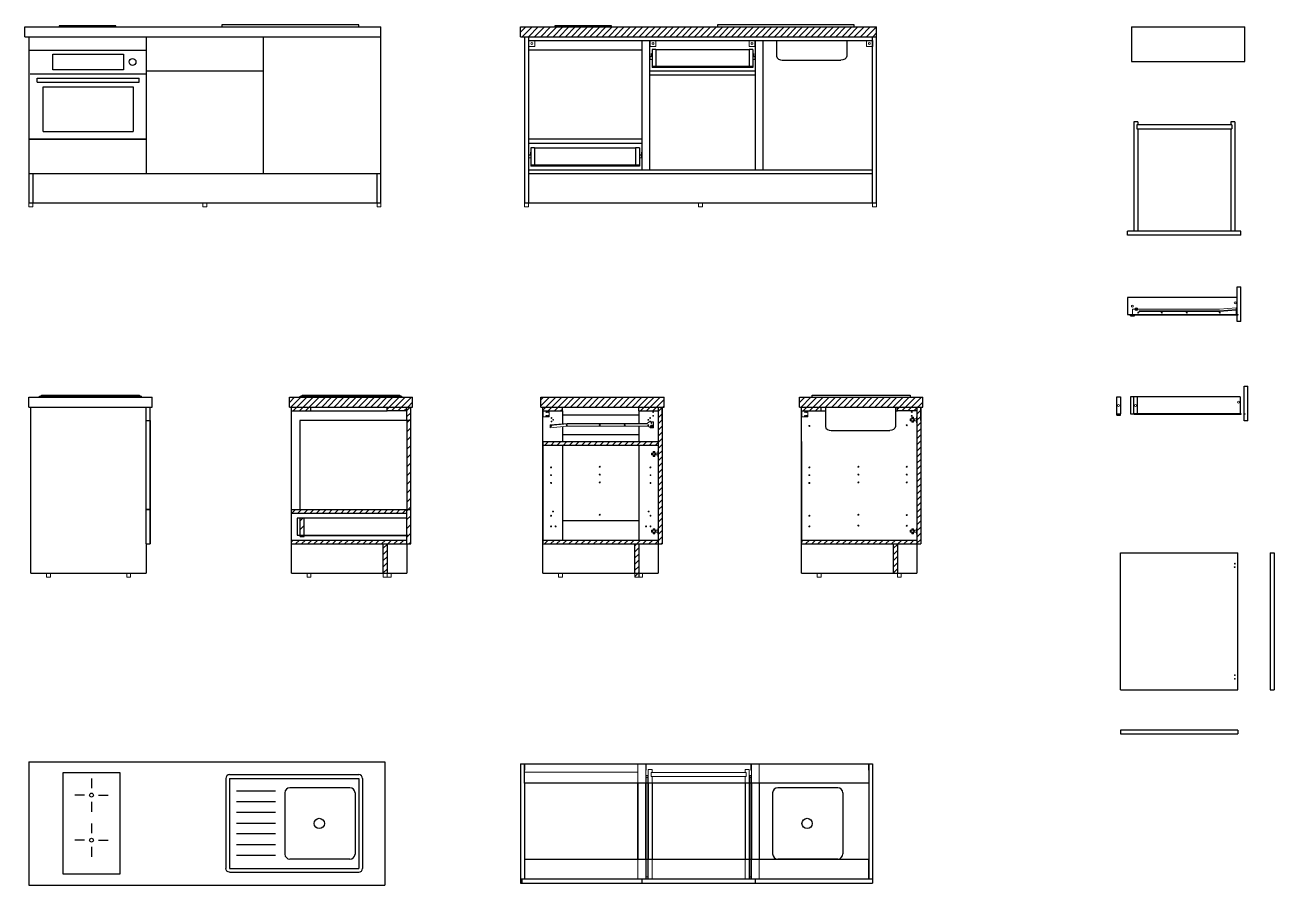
# Model space of a CAD drawing. Header units: millimetres. Extents: x 752 to 3450, y 1167 to 2321.
# Drawn here: x 2149 to 2788, y 1882 to 2321 of the extents above; entities that cross this region are included whole.
import ezdxf

# ---------------------------------------------------------------- set-up
doc = ezdxf.new("R2010")
doc.units = ezdxf.units.MM
for name, color, linetype in [('Campitura', 11, 'Continuous'), ('Cassetti', 5, 'Continuous'), ('Forno e fornello', 6, 'Continuous'), ('Lavabo', 4, 'Continuous')]:
    doc.layers.add(name, color=color, linetype=linetype)
for name, color, linetype, lineweight in [('Giunzioni', 3, 'Continuous', 18), ('Parti nascoste', 2, 'Continuous', 9), ('Struttura', 7, 'Continuous', 30)]:
    doc.layers.add(name, color=color, linetype=linetype, lineweight=lineweight)
pattern_1 = [(45, (-60.952, 1e-05), (-2.245064, 2.245064), [])]
pattern_2 = [(45, (-128.5872, 3e-05), (-1.5715448, 1.5715448), [])]

msp = doc.modelspace()

# ---------------------------------------------------------------- hatches: boundary and pattern name
at = {"layer": 'Campitura'}
h = msp.add_hatch(dxfattribs=at)
h.set_pattern_fill('ANSI31', color=256, scale=0.7)
h.paths.add_polyline_path([(2402.55, 2320.43), (2402.55, 2315.43), (2584.55, 2315.43), (2584.55, 2320.43), (2573.15, 2320.43), (2573.15, 2320.43), (2503.15, 2320.43)])
h = msp.add_hatch(dxfattribs=at)
h.set_pattern_fill('ANSI31', color=256, scale=0.7)
h.set_pattern_definition([(45, (-60.9521, 1e-05), (-1.5715448, 1.5715448), [])])
h.paths.add_polyline_path([(2347.38, 2131.11), (2347.38, 2126.11), (2284.38, 2126.11), (2284.38, 2131.11)])
h.paths.add_polyline_path([(2295.38, 2126.11), (2285.38, 2126.11), (2285.38, 2124.11), (2295.38, 2124.11)])
h.paths.add_polyline_path([(2344.38, 2126.11), (2334.38, 2126.11), (2334.38, 2124.11), (2344.38, 2124.11)])
h.paths.add_polyline_path([(2344.38, 2058.11), (2285.38, 2058.11), (2285.38, 2056.11), (2344.38, 2056.11)])
h.paths.add_polyline_path([(2334.38, 2056.11), (2332.38, 2056.11), (2332.38, 2041.11), (2334.38, 2041.11)])
h = msp.add_hatch(dxfattribs=at)
h.set_pattern_fill('ANSI31', color=256, scale=0.7)
h.set_pattern_definition(pattern_2)
h.paths.add_polyline_path([(2475.96, 2131.11), (2412.96, 2131.11), (2412.96, 2126.11), (2475.96, 2126.11)])
h.paths.add_polyline_path([(2472.96, 2126.11), (2462.96, 2126.11), (2462.96, 2124.11), (2467.71, 2124.11), (2467.71, 2124.11), (2472.96, 2124.11)])
h.paths.add_polyline_path([(2423.96, 2126.11), (2413.96, 2126.11), (2413.96, 2124.11), (2417.16, 2124.11), (2418.72, 2124.11), (2423.96, 2124.11)])
h.paths.add_polyline_path([(2474.96, 2126.11), (2472.96, 2126.11), (2472.96, 2124.11), (2472.96, 2056.11), (2474.96, 2056.11)])
h.paths.add_polyline_path([(2472.96, 2108.51), (2414.16, 2108.51), (2414.16, 2106.51), (2472.96, 2106.51)])
h = msp.add_hatch(dxfattribs=at)
h.set_pattern_fill('ANSI31', color=256, scale=0.7)
h.set_pattern_definition([(45, (130.675, -3e-05), (-1.5715448, 1.5715448), [])])
h.paths.add_polyline_path([(2608.18, 2131.11), (2545.18, 2131.11), (2545.18, 2126.11), (2608.18, 2126.11)])
h.paths.add_polyline_path([(2556.18, 2126.11), (2546.18, 2126.11), (2546.18, 2124.11), (2549.38, 2124.11), (2556.18, 2124.11)])
h.paths.add_polyline_path([(2605.18, 2126.11), (2595.18, 2126.11), (2595.18, 2124.11), (2605.18, 2124.11)])
h.paths.add_polyline_path([(2607.18, 2126.11), (2605.18, 2126.11), (2605.18, 2124.11), (2605.18, 2121.11), (2605.18, 2121.11), (2605.19, 2118.12), (2605.18, 2056.11), (2607.18, 2056.11)])
h.paths.add_polyline_path([(2605.18, 2058.11), (2546.38, 2058.11), (2546.38, 2056.61), (2546.18, 2056.61), (2546.18, 2056.11), (2605.18, 2056.11)])
h.paths.add_polyline_path([(2595.18, 2056.11), (2593.18, 2056.11), (2593.18, 2041.11), (2595.18, 2041.11)])
h = msp.add_hatch(dxfattribs=at)
h.set_pattern_fill('ANSI31', color=256, scale=0.7)
h.paths.add_polyline_path([(2346.38, 2126.11), (2344.38, 2126.11), (2344.38, 2119.21), (2346.38, 2119.21)])
h = msp.add_hatch(dxfattribs=at)
h.set_pattern_fill('ANSI31', color=256, scale=0.7)
h.paths.add_polyline_path([(2289.68, 2073.71), (2285.38, 2073.71), (2285.38, 2071.71), (2344.38, 2071.71), (2344.38, 2073.71)])
h = msp.add_hatch(dxfattribs=at)
h.set_pattern_fill('ANSI31', color=256, scale=0.7)
h.set_pattern_definition(pattern_2)
h.paths.add_polyline_path([(2468.22, 2058.11), (2472.96, 2058.11), (2472.96, 2056.11), (2413.96, 2056.11), (2413.96, 2056.61), (2414.16, 2056.61), (2414.16, 2058.11), (2418.72, 2058.11), (2418.72, 2058.11)])
h.paths.add_polyline_path([(2462.96, 2056.11), (2460.96, 2056.11), (2460.96, 2039.11), (2462.96, 2039.11)])
at = {"layer": 'Cassetti'}
h = msp.add_hatch(dxfattribs=at)
h.set_pattern_fill('ANSI31', color=256)
h.set_pattern_definition(pattern_1)
h.paths.add_polyline_path([(2291.88, 2069.26), (2289.88, 2069.26), (2289.88, 2060.66), (2289.88, 2059.96), (2291.88, 2059.96), (2291.88, 2060.46), (2290.18, 2060.46), (2290.18, 2060.66), (2291.88, 2060.66)])
h.paths.add_polyline_path([(2346.38, 2073.71), (2344.38, 2073.71), (2344.38, 2060.66), (2344.88, 2060.66), (2344.88, 2060.46), (2344.38, 2060.46), (2344.38, 2056.11), (2346.38, 2056.11)])
at = {"layer": 'Forno e fornello'}
h = msp.add_hatch(dxfattribs=at)
h.set_pattern_fill('ANSI31', color=256)
h.set_pattern_definition(pattern_1)
h.paths.add_polyline_path([(2344.38, 2073.71), (2346.38, 2073.71), (2346.38, 2119.21), (2344.38, 2119.21)])

# ---------------------------------------------------------------- linework, layer by layer
at = {"layer": 'Cassetti'}
for p, q in [((2469.75, 2308.98), (2469.75, 2299.68)), ((2471.75, 2308.98), (2469.75, 2308.98)), ((2471.75, 2308.98), (2471.75, 2300.38)), ((2471.75, 2308.98), (2519.35, 2308.98)), ((2519.35, 2308.98), (2519.35, 2300.38)), ((2521.35, 2308.98), (2519.35, 2308.98)), ((2521.35, 2308.98), (2521.35, 2300.18)), ((2469.75, 2300.38), (2521.35, 2300.38)), ((2521.35, 2300.18), (2469.75, 2300.18)), ((2521.35, 2299.68), (2469.75, 2299.68)), ((2521.35, 2300.18), (2521.35, 2299.68)), ((2409.75, 2258.58), (2407.75, 2258.58)), ((2407.75, 2258.58), (2407.75, 2249.28)), ((2409.75, 2258.58), (2409.75, 2249.98)), ((2409.75, 2258.58), (2461.35, 2258.58)), ((2461.35, 2258.58), (2461.35, 2249.98)), ((2463.35, 2258.58), (2461.35, 2258.58)), ((2463.35, 2258.58), (2463.35, 2249.78)), ((2407.75, 2249.98), (2463.35, 2249.98)), ((2463.35, 2249.78), (2407.75, 2249.78)), ((2463.35, 2249.28), (2407.75, 2249.28)), ((2463.35, 2249.78), (2463.35, 2249.28)), ((2344.38, 2069.26), (2288.38, 2069.26)), ((2288.38, 2069.26), (2288.38, 2060.66)), ((2289.88, 2060.66), (2289.88, 2069.26)), ((2291.88, 2060.66), (2291.88, 2069.26)), ((2344.38, 2073.71), (2346.38, 2073.71)), ((2344.38, 2060.66), (2344.38, 2073.71)), ((2346.38, 2056.11), (2346.38, 2073.71)), ((2288.38, 2060.66), (2289.88, 2060.66)), ((2289.88, 2059.96), (2289.88, 2060.66)), ((2289.88, 2059.96), (2291.88, 2059.96)), ((2290.18, 2060.46), (2290.18, 2060.66)), ((2290.18, 2060.66), (2344.88, 2060.66)), ((2290.18, 2060.46), (2344.88, 2060.46)), ((2291.88, 2059.96), (2291.88, 2060.46)), ((2344.38, 2056.11), (2344.38, 2060.46)), ((2344.88, 2060.46), (2344.88, 2060.66)), ((2344.38, 2056.11), (2346.38, 2056.11)), ((2467.75, 1933.75), (2467.75, 1894.75)), ((2469.75, 1933.75), (2469.75, 1894.75)), ((2517.35, 1933.75), (2517.35, 1894.75)), ((2519.35, 1933.75), (2519.35, 1894.75)), ((2464.55, 1884.75), (2464.55, 1882.75)), ((2522.55, 1884.75), (2522.55, 1882.75))]:
    msp.add_line(p, q, dxfattribs=at)
at = {"layer": 'Forno e fornello'}
for p, q in [((2195.69, 2320.93), (2166.69, 2320.93)), ((2166.69, 2320.93), (2166.69, 2320.43)), ((2166.69, 2320.43), (2195.69, 2320.43)), ((2195.69, 2320.43), (2195.69, 2320.93)), ((2449.05, 2320.93), (2420.05, 2320.93)), ((2420.05, 2320.93), (2420.05, 2320.43)), ((2420.05, 2320.43), (2449.05, 2320.43)), ((2449.05, 2320.43), (2449.05, 2320.93)), ((2163.49, 2298.53), (2163.49, 2306.53)), ((2163.49, 2306.53), (2199.49, 2306.53)), ((2199.49, 2306.53), (2199.49, 2298.53)), ((2464.55, 2308.53), (2406.55, 2308.53)), ((2151.79, 2296.53), (2211.19, 2296.53)), ((2155.49, 2292.18), (2155.49, 2294.18)), ((2155.49, 2294.18), (2207.49, 2294.18)), ((2199.49, 2298.53), (2163.49, 2298.53)), ((2207.49, 2292.18), (2207.49, 2294.18)), ((2155.49, 2292.18), (2207.49, 2292.18)), ((2158.49, 2289.83), (2204.49, 2289.83)), ((2158.49, 2267.03), (2204.49, 2267.03)), ((2464.55, 2263.03), (2406.55, 2263.03)), ((2464.55, 2263.03), (2406.55, 2263.03)), ((2156.69, 2131.11), (2156.69, 2131.61)), ((2156.69, 2131.61), (2208.69, 2131.61)), ((2156.69, 2131.11), (2208.69, 2131.11)), ((2208.69, 2131.11), (2208.69, 2131.61)), ((2289.88, 2131.11), (2289.88, 2131.61)), ((2289.88, 2131.61), (2341.88, 2131.61)), ((2289.88, 2131.11), (2341.88, 2131.11)), ((2341.88, 2131.11), (2341.88, 2131.61)), ((2346.38, 2119.21), (2289.68, 2119.21)), ((2289.68, 2119.21), (2289.68, 2073.71)), ((2344.38, 2119.21), (2344.38, 2073.71)), ((2346.38, 2073.71), (2346.38, 2119.21)), ((2289.68, 2073.71), (2346.38, 2073.71)), ((2168.69, 1939.25), (2197.69, 1939.25)), ((2168.69, 1887.25), (2168.69, 1939.25)), ((2183.19, 1936.2), (2183.19, 1931.2)), ((2197.69, 1939.25), (2197.69, 1887.25)), ((2404.55, 1933.75), (2404.55, 1894.75)), ((2462.55, 1894.75), (2462.55, 1933.75)), ((2179.69, 1927.71), (2174.69, 1927.71)), ((2183.19, 1924.21), (2183.19, 1919.21)), ((2186.69, 1927.72), (2191.69, 1927.72)), ((2183.19, 1913.18), (2183.19, 1908.18)), ((2179.69, 1904.69), (2174.69, 1904.69)), ((2186.69, 1904.69), (2191.69, 1904.69)), ((2183.19, 1901.19), (2183.19, 1896.19)), ((2197.69, 1887.25), (2168.69, 1887.25)), ((2403.15, 1884.75), (2403.15, 1882.75)), ((2464.55, 1884.75), (2464.55, 1882.75))]:
    msp.add_line(p, q, dxfattribs=at)
at = {"layer": 'Forno e fornello', "ltscale": 0.003}
for points in [[(2158.49, 2267.03), (2158.49, 2289.83)], [(2204.49, 2289.83), (2204.49, 2267.03)]]:
    msp.add_lwpolyline(points, dxfattribs=at)
at = {"layer": 'Forno e fornello'}
for centre, radius in [((2204.2, 2302.53), 1.73), ((2183.19, 1927.71), 1), ((2183.19, 1904.69), 1)]:
    msp.add_circle(centre, radius, dxfattribs=at)
at = {"layer": 'Giunzioni'}
for p, q in [((2406.56, 2313.43), (2409.76, 2313.44)), ((2406.56, 2313.43), (2406.56, 2310.43)), ((2406.76, 2310.43), (2406.75, 2313.43)), ((2406.76, 2310.43), (2406.75, 2313.43)), ((2409.76, 2313.44), (2409.76, 2310.44)), ((2468.56, 2313.43), (2471.76, 2313.44)), ((2468.56, 2313.43), (2468.56, 2310.43)), ((2468.76, 2310.43), (2468.75, 2313.43)), ((2468.76, 2310.43), (2468.75, 2313.43)), ((2471.76, 2313.44), (2471.76, 2310.44)), ((2522.56, 2313.43), (2519.36, 2313.43)), ((2519.36, 2313.43), (2519.36, 2310.43)), ((2522.36, 2310.43), (2522.36, 2313.43)), ((2522.37, 2310.43), (2522.36, 2313.43)), ((2522.56, 2313.43), (2522.56, 2310.43)), ((2582.56, 2313.43), (2579.36, 2313.43)), ((2579.36, 2313.43), (2579.36, 2310.43)), ((2582.36, 2310.43), (2582.36, 2313.43)), ((2582.37, 2310.43), (2582.36, 2313.43)), ((2582.56, 2313.43), (2582.56, 2310.43)), ((2409.76, 2310.44), (2406.56, 2310.43)), ((2468.55, 2306.83), (2468.55, 2303.83)), ((2468.55, 2306.83), (2468.75, 2306.83)), ((2471.76, 2310.44), (2468.56, 2310.43)), ((2468.75, 2306.83), (2468.75, 2303.83)), ((2469.75, 2305.33), (2468.75, 2305.33)), ((2469.55, 2306.83), (2469.75, 2306.83)), ((2469.55, 2306.83), (2469.55, 2305.33)), ((2469.75, 2306.83), (2469.75, 2303.83)), ((2469.75, 2303.83), (2469.75, 2305.33)), ((2519.36, 2310.43), (2522.56, 2310.43)), ((2521.55, 2306.83), (2521.35, 2306.83)), ((2521.35, 2306.83), (2521.35, 2303.83)), ((2521.35, 2303.83), (2521.35, 2305.33)), ((2521.35, 2305.33), (2522.35, 2305.33)), ((2521.55, 2306.83), (2521.55, 2305.33)), ((2522.55, 2306.83), (2522.35, 2306.83)), ((2522.35, 2306.83), (2522.35, 2303.83)), ((2522.55, 2303.83), (2522.55, 2306.83)), ((2579.36, 2310.43), (2582.56, 2310.43)), ((2468.75, 2303.83), (2468.55, 2303.83)), ((2468.75, 2303.83), (2469.75, 2303.83)), ((2522.35, 2303.83), (2521.35, 2303.83)), ((2522.35, 2303.84), (2522.55, 2303.84)), ((2406.55, 2256.43), (2406.55, 2253.43)), ((2406.55, 2256.43), (2406.75, 2256.43)), ((2406.75, 2256.43), (2406.75, 2253.43)), ((2407.55, 2255.13), (2406.75, 2255.13)), ((2407.75, 2254.93), (2406.75, 2254.93)), ((2407.55, 2256.43), (2407.75, 2256.43)), ((2407.55, 2256.43), (2407.55, 2255.13)), ((2407.75, 2256.43), (2407.75, 2253.43)), ((2463.55, 2256.43), (2463.35, 2256.43)), ((2463.35, 2256.43), (2463.35, 2253.43)), ((2463.35, 2253.43), (2463.35, 2254.93)), ((2463.35, 2254.93), (2464.35, 2254.93)), ((2463.55, 2256.43), (2463.55, 2255.13)), ((2463.55, 2255.13), (2464.35, 2255.13)), ((2464.55, 2256.43), (2464.35, 2256.43)), ((2464.35, 2256.43), (2464.35, 2253.43)), ((2464.55, 2253.43), (2464.55, 2256.43)), ((2406.55, 2253.43), (2407.75, 2253.43)), ((2464.35, 2253.43), (2463.35, 2253.43)), ((2464.35, 2253.43), (2464.55, 2253.43)), ((2151.19, 2230.43), (2151.19, 2228.43)), ((2153.19, 2228.43), (2153.19, 2230.43)), ((2240.19, 2230.43), (2240.19, 2228.43)), ((2242.19, 2228.43), (2242.19, 2230.43)), ((2329.19, 2230.43), (2329.19, 2228.43)), ((2331.19, 2228.43), (2331.19, 2230.43)), ((2404.55, 2230.43), (2404.55, 2228.43)), ((2406.55, 2228.43), (2406.55, 2230.43)), ((2493.55, 2230.43), (2493.55, 2228.43)), ((2495.55, 2228.43), (2495.55, 2230.43)), ((2582.55, 2230.43), (2582.55, 2228.43)), ((2584.55, 2228.43), (2584.55, 2230.43)), ((2151.19, 2228.43), (2153.19, 2228.43)), ((2240.19, 2228.43), (2242.19, 2228.43)), ((2329.19, 2228.43), (2331.19, 2228.43)), ((2404.55, 2228.43), (2406.55, 2228.43)), ((2493.55, 2228.43), (2495.55, 2228.43)), ((2582.55, 2228.43), (2584.55, 2228.43)), ((2715.31, 2176.15), (2715.31, 2173.45)), ((2716.56, 2176.15), (2715.31, 2176.15)), ((2759.83, 2176.15), (2718.06, 2176.15)), ((2718.84, 2174.97), (2718.84, 2175.26)), ((2718.84, 2175.26), (2720.4, 2175.26)), ((2718.84, 2174.97), (2759.83, 2174.97)), ((2759.83, 2175.26), (2720.4, 2175.26)), ((2759.83, 2176.15), (2768.45, 2176.9)), ((2759.83, 2175.26), (2768.45, 2176.01)), ((2768.45, 2175.71), (2759.83, 2174.97)), ((2768.45, 2176.9), (2768.45, 2173.45)), ((2413.96, 2124.11), (2413.97, 2121.11)), ((2413.96, 2124.11), (2417.16, 2124.11)), ((2413.97, 2121.11), (2417.17, 2121.12)), ((2414.16, 2121.11), (2414.16, 2124.11)), ((2417.17, 2121.11), (2417.16, 2124.11)), ((2472.97, 2121.11), (2472.97, 2121.11)), ((2546.18, 2124.11), (2546.18, 2121.11)), ((2546.18, 2124.11), (2549.38, 2124.11)), ((2546.18, 2121.11), (2549.39, 2121.12)), ((2546.38, 2121.11), (2546.38, 2124.11)), ((2549.39, 2121.11), (2549.38, 2124.11)), ((2604.88, 2120.11), (2601.68, 2120.11)), ((2601.68, 2120.11), (2601.68, 2119.11)), ((2602.59, 2120.91), (2602.59, 2120.11)), ((2602.59, 2120.91), (2602.59, 2120.91)), ((2602.59, 2120.91), (2603.39, 2120.91)), ((2603.39, 2120.11), (2603.39, 2120.91)), ((2605.18, 2121.11), (2604.88, 2121.11)), ((2604.88, 2121.11), (2604.89, 2118.12)), ((2605.18, 2121.11), (2605.19, 2118.12)), ((2605.19, 2121.11), (2605.19, 2121.11)), ((2417.7, 2116.99), (2426.33, 2117.74)), ((2426.33, 2117.44), (2417.7, 2116.7)), ((2417.7, 2115.51), (2417.7, 2116.99)), ((2417.7, 2115.51), (2417.7, 2116.99)), ((2426.33, 2116.25), (2417.7, 2115.51)), ((2467.31, 2117.74), (2426.33, 2117.74)), ((2426.33, 2117.44), (2465.75, 2117.44)), ((2426.33, 2116.25), (2468, 2116.25)), ((2467.31, 2117.44), (2465.75, 2117.44)), ((2468.27, 2118.48), (2467.31, 2117.74)), ((2467.31, 2117.74), (2467.31, 2117.44)), ((2469.02, 2115.51), (2468, 2116.25)), ((2470.5, 2118.48), (2468.27, 2118.48)), ((2470.5, 2115.51), (2469.02, 2115.51)), ((2470.5, 2118.48), (2470.5, 2115.51)), ((2601.68, 2119.11), (2604.88, 2119.12)), ((2602.59, 2118.32), (2602.59, 2119.12)), ((2602.59, 2118.32), (2603.39, 2118.32)), ((2603.39, 2119.12), (2603.39, 2118.32)), ((2605.19, 2118.12), (2604.89, 2118.12)), ((2414.16, 2056.61), (2414.16, 2108.51)), ((2546.18, 2108.51), (2546.38, 2108.51)), ((2546.38, 2056.61), (2546.38, 2108.51)), ((2472.65, 2102.61), (2469.45, 2102.61)), ((2469.45, 2102.61), (2469.45, 2101.61)), ((2469.45, 2101.61), (2472.65, 2101.62)), ((2470.35, 2103.41), (2470.35, 2102.61)), ((2470.35, 2103.41), (2470.35, 2103.41)), ((2470.35, 2103.41), (2471.15, 2103.41)), ((2470.35, 2100.82), (2470.35, 2101.62)), ((2471.15, 2102.61), (2471.15, 2103.41)), ((2471.15, 2101.62), (2471.15, 2100.82)), ((2472.95, 2103.61), (2472.65, 2103.61)), ((2472.65, 2103.61), (2472.65, 2100.62)), ((2472.95, 2103.61), (2472.95, 2100.62)), ((2470.35, 2100.82), (2471.15, 2100.82)), ((2472.95, 2100.62), (2472.65, 2100.62)), ((2472.66, 2063.1), (2469.46, 2063.1)), ((2469.46, 2063.1), (2469.46, 2062.1)), ((2470.37, 2063.9), (2470.37, 2063.1)), ((2470.37, 2063.9), (2470.37, 2063.9)), ((2470.37, 2063.9), (2471.17, 2063.9)), ((2471.17, 2063.1), (2471.17, 2063.9)), ((2472.96, 2064.1), (2472.66, 2064.1)), ((2472.66, 2064.1), (2472.66, 2061.11)), ((2472.96, 2064.1), (2472.96, 2061.11)), ((2604.88, 2063.1), (2601.68, 2063.1)), ((2601.68, 2063.1), (2601.68, 2062.1)), ((2602.59, 2063.9), (2602.59, 2063.1)), ((2602.59, 2063.9), (2602.59, 2063.9)), ((2602.59, 2063.9), (2603.39, 2063.9)), ((2603.39, 2063.1), (2603.39, 2063.9)), ((2605.18, 2064.1), (2604.88, 2064.1)), ((2604.88, 2064.1), (2604.88, 2061.11)), ((2605.18, 2064.1), (2605.18, 2061.11)), ((2414.16, 2056.61), (2413.96, 2056.61)), ((2469.46, 2062.1), (2472.66, 2062.11)), ((2470.37, 2061.31), (2470.37, 2062.11)), ((2470.37, 2061.31), (2471.17, 2061.31)), ((2471.17, 2062.11), (2471.17, 2061.31)), ((2472.96, 2061.11), (2472.66, 2061.11)), ((2546.38, 2056.61), (2546.18, 2056.61)), ((2601.68, 2062.1), (2604.88, 2062.11)), ((2602.59, 2061.31), (2602.59, 2062.11)), ((2602.59, 2061.31), (2603.39, 2061.31)), ((2603.39, 2062.11), (2603.39, 2061.31)), ((2605.18, 2061.11), (2604.88, 2061.11)), ((2331.38, 2055.96), (2331.38, 2056.11)), ((2332.23, 2055.96), (2331.38, 2055.96)), ((2332.23, 2055.11), (2332.23, 2055.96)), ((2332.38, 2055.11), (2332.23, 2055.11)), ((2459.96, 2055.96), (2459.96, 2056.11)), ((2460.81, 2055.96), (2459.96, 2055.96)), ((2460.81, 2055.11), (2460.81, 2055.96)), ((2460.96, 2055.11), (2460.81, 2055.11)), ((2160.19, 2041.11), (2160.19, 2039.11)), ((2160.19, 2039.11), (2162.19, 2039.11)), ((2162.19, 2039.11), (2162.19, 2041.11)), ((2201.19, 2041.11), (2201.19, 2039.11)), ((2201.19, 2039.11), (2203.19, 2039.11)), ((2203.19, 2039.11), (2203.19, 2041.11)), ((2293.38, 2041.11), (2293.38, 2039.11)), ((2293.38, 2039.11), (2295.38, 2039.11)), ((2295.38, 2039.11), (2295.38, 2041.11)), ((2332.38, 2041.11), (2332.38, 2039.11)), ((2332.38, 2039.11), (2334.38, 2039.11)), ((2334.38, 2041.11), (2334.38, 2039.11)), ((2334.38, 2039.11), (2334.38, 2041.11)), ((2334.38, 2039.11), (2336.38, 2039.11)), ((2336.38, 2039.11), (2336.38, 2041.11)), ((2421.96, 2041.11), (2421.96, 2039.11)), ((2421.96, 2039.11), (2423.96, 2039.11)), ((2423.96, 2039.11), (2423.96, 2041.11)), ((2460.96, 2041.11), (2460.96, 2039.11)), ((2460.96, 2039.11), (2462.96, 2039.11)), ((2462.96, 2039.11), (2462.96, 2041.11)), ((2462.96, 2039.11), (2464.96, 2039.11)), ((2464.96, 2039.11), (2464.96, 2041.11)), ((2554.18, 2041.11), (2554.18, 2039.11)), ((2554.18, 2039.11), (2556.18, 2039.11)), ((2556.18, 2039.11), (2556.18, 2041.11)), ((2595.18, 2041.11), (2595.18, 2039.11)), ((2595.18, 2039.11), (2597.18, 2039.11)), ((2597.18, 2039.11), (2597.18, 2041.11)), ((2466.55, 1894.75), (2466.55, 1933.75)), ((2466.75, 1894.75), (2466.76, 1933.75)), ((2467.55, 1894.75), (2467.55, 1933.75)), ((2519.55, 1933.75), (2519.55, 1894.75)), ((2520.35, 1894.75), (2520.35, 1933.75)), ((2520.55, 1894.75), (2520.55, 1933.75))]:
    msp.add_line(p, q, dxfattribs=at)
for centre, radius in [((2408.26, 2311.94), 0.5), ((2470.26, 2311.94), 0.5), ((2520.86, 2311.93), 0.5), ((2580.86, 2311.93), 0.5), ((2715.3, 2177.73), 0.5), ((2767.95, 2179.4), 0.5), ((2717.31, 2176.15), 0.75), ((2717.31, 2176.15), 0.321), ((2717.31, 2176.15), 0.0933), ((2718.37, 2174.38), 0.248), ((2730.32, 2174.38), 0.248), ((2743.11, 2174.38), 0.248), ((2760.01, 2174.38), 0.248), ((2708.27, 2126.93), 0.5), ((2716.87, 2126.93), 0.5), ((2769.52, 2128.6), 0.5), ((2415.76, 2123.61), 0.25), ((2415.76, 2121.61), 0.25), ((2416.59, 2123.61), 0.25), ((2416.59, 2121.61), 0.25), ((2418.36, 2120.51), 0.2), ((2468.77, 2120.51), 0.2), ((2470.34, 2123.61), 0.25), ((2470.34, 2121.61), 0.25), ((2547.98, 2123.61), 0.25), ((2547.98, 2121.61), 0.25), ((2548.8, 2123.61), 0.25), ((2548.8, 2121.61), 0.25), ((2602.56, 2123.61), 0.25), ((2602.56, 2121.61), 0.25), ((2602.99, 2120.51), 0.2), ((2418.16, 2116.45), 0.248), ((2418.36, 2118.72), 0.2), ((2419.26, 2119.62), 0.2), ((2426.15, 2116.76), 0.248), ((2443.01, 2116.89), 0.248), ((2455.83, 2116.76), 0.248), ((2467.79, 2116.76), 0.248), ((2467.86, 2119.62), 0.2), ((2468.77, 2118.72), 0.2), ((2469.75, 2116.26), 0.75), ((2469.56, 2118), 0.248), ((2469.75, 2116.26), 0.321), ((2469.75, 2116.26), 0.0933), ((2550.18, 2116.45), 0.248), ((2600, 2116.77), 0.248), ((2602.08, 2119.62), 0.2), ((2602.99, 2118.72), 0.2), ((2603.71, 2119.62), 0.2), ((2469.85, 2102.12), 0.2), ((2470.75, 2103.01), 0.2), ((2470.75, 2101.22), 0.2), ((2471.47, 2102.12), 0.2), ((2418.16, 2095.28), 0.248), ((2443.04, 2095.59), 0.248), ((2468.96, 2095.28), 0.248), ((2550.18, 2095.28), 0.248), ((2575.26, 2095.59), 0.248), ((2600, 2095.59), 0.248), ((2418.16, 2091.28), 0.248), ((2443.04, 2091.59), 0.248), ((2468.97, 2091.28), 0.248), ((2550.18, 2091.28), 0.248), ((2575.26, 2091.59), 0.248), ((2600, 2091.59), 0.248), ((2418.16, 2087.28), 0.248), ((2443.04, 2087.59), 0.248), ((2468.97, 2087.28), 0.248), ((2550.18, 2087.28), 0.248), ((2575.26, 2087.59), 0.248), ((2600, 2087.59), 0.248), ((2418.16, 2070.57), 0.248), ((2419.16, 2072.71), 0.25), ((2443.01, 2071.01), 0.248), ((2467.96, 2072.71), 0.25), ((2468.97, 2070.57), 0.248), ((2550.18, 2070.57), 0.248), ((2575.23, 2071.01), 0.248), ((2600, 2070.89), 0.248), ((2418.16, 2065.08), 0.248), ((2420.42, 2065.08), 0.248), ((2466.71, 2065.08), 0.248), ((2468.97, 2065.08), 0.248), ((2469.86, 2062.61), 0.2), ((2470.77, 2063.5), 0.2), ((2471.49, 2062.61), 0.2), ((2550.18, 2065.08), 0.248), ((2575.23, 2065.52), 0.248), ((2600, 2065.39), 0.248), ((2602.08, 2062.61), 0.2), ((2602.99, 2063.5), 0.2), ((2603.71, 2062.61), 0.2), ((2470.77, 2061.71), 0.2), ((2602.99, 2061.71), 0.2), ((2767.65, 2044.21), 0.2), ((2767.66, 2046.01), 0.2), ((2767.66, 1989), 0.2), ((2767.66, 1987.21), 0.2)]:
    msp.add_circle(centre, radius, dxfattribs=at)
at = {"layer": 'Lavabo'}
for p, q in [((2319.79, 2321.43), (2249.79, 2321.43)), ((2249.79, 2321.43), (2249.79, 2320.43)), ((2249.79, 2320.43), (2319.79, 2320.43)), ((2319.79, 2320.43), (2319.79, 2321.43)), ((2573.15, 2321.43), (2503.15, 2321.43)), ((2503.15, 2321.43), (2503.15, 2320.43)), ((2503.15, 2320.43), (2573.15, 2320.43)), ((2573.15, 2320.43), (2573.15, 2321.43)), ((2533.42, 2313.43), (2533.42, 2305.43)), ((2569.28, 2313.43), (2569.28, 2305.43)), ((2536.35, 2303.43), (2566.35, 2303.43)), ((2157.69, 2131.61), (2157.69, 2132.11)), ((2157.69, 2132.11), (2207.69, 2132.1)), ((2207.69, 2132.1), (2207.69, 2131.61)), ((2290.88, 2131.61), (2290.88, 2132.11)), ((2290.88, 2132.11), (2340.88, 2132.1)), ((2340.88, 2132.1), (2340.88, 2131.61)), ((2551.68, 2131.11), (2551.68, 2132.11)), ((2551.68, 2132.11), (2601.68, 2132.1)), ((2601.68, 2132.1), (2601.68, 2131.11)), ((2558.38, 2126.11), (2558.38, 2116.11)), ((2594.24, 2126.11), (2594.24, 2116.11)), ((2561.31, 2114.11), (2591.31, 2114.11)), ((2251.79, 1936.25), (2251.79, 1890.25)), ((2253.79, 1938.25), (2319.79, 1938.25)), ((2253.79, 1936.25), (2319.79, 1936.25)), ((2253.79, 1936.25), (2253.79, 1890.25)), ((2319.79, 1936.25), (2319.79, 1890.25)), ((2321.79, 1936.25), (2321.79, 1890.25)), ((2257.28, 1929.88), (2277.28, 1929.9)), ((2282.05, 1928.9), (2282.05, 1897.6)), ((2531.42, 1928.9), (2531.42, 1897.61)), ((2257.28, 1924.39), (2277.28, 1924.39)), ((2277.28, 1918.89), (2257.28, 1918.89)), ((2257.28, 1913.39), (2277.28, 1913.39)), ((2277.28, 1907.89), (2257.28, 1907.89)), ((2257.28, 1902.39), (2277.28, 1902.39)), ((2277.28, 1896.89), (2257.28, 1896.89)), ((2253.79, 1890.25), (2319.79, 1890.25)), ((2253.79, 1888.25), (2319.79, 1888.25))]:
    msp.add_line(p, q, dxfattribs=at)
for points in [[(2315.31, 1931.51), (2284.66, 1931.51)], [(2317.91, 1928.9), (2317.91, 1897.6)], [(2564.67, 1931.51), (2534.03, 1931.51)], [(2567.28, 1928.9), (2567.28, 1897.61)], [(2315.31, 1895), (2284.66, 1895)], [(2564.67, 1895), (2534.03, 1895)]]:
    msp.add_lwpolyline(points, dxfattribs=at)
for centre in [(2299.66, 1913.25), (2549.02, 1913.25)]:
    msp.add_circle(centre, 2.61, dxfattribs=at)
for centre, start, end in [((2284.66, 1928.9), 90, 180), ((2315.31, 1928.9), 0, 90), ((2534.03, 1928.9), 90, 180), ((2564.67, 1928.9), 0, 90), ((2284.66, 1897.6), 180, 270), ((2315.31, 1897.6), 270, 0), ((2534.03, 1897.61), 180, 270), ((2564.67, 1897.61), 270, 0)]:
    msp.add_arc(centre, 2.61, start, end, dxfattribs=at)
for points in [[(2533.42, 2305.43), (2533.42, 2304.25), (2535.17, 2303.43), (2536.35, 2303.43)], [(2569.28, 2305.43), (2569.28, 2304.25), (2567.53, 2303.43), (2566.35, 2303.43)], [(2558.38, 2116.11), (2558.38, 2114.93), (2560.13, 2114.11), (2561.31, 2114.11)], [(2594.24, 2116.11), (2594.24, 2114.93), (2592.5, 2114.11), (2591.31, 2114.11)], [(2253.79, 1938.25), (2252.85, 1938.25), (2251.79, 1937.19), (2251.79, 1936.25)], [(2321.79, 1936.25), (2321.79, 1937.19), (2320.73, 1938.25), (2319.79, 1938.25)], [(2253.79, 1888.25), (2252.85, 1888.25), (2251.79, 1889.31), (2251.79, 1890.25)], [(2319.79, 1888.25), (2320.73, 1888.25), (2321.79, 1889.31), (2321.79, 1890.25)]]:
    msp.add_open_spline(points, degree=3, dxfattribs=at)
at = {"layer": 'Parti nascoste'}
for p, q in [((2472.96, 2114.52), (2472.96, 2114.52)), ((2407.75, 1943.75), (2404.55, 1943.75)), ((2407.75, 1943.55), (2404.75, 1943.55)), ((2404.75, 1943.55), (2404.76, 1940.55)), ((2407.75, 1943.75), (2407.75, 1943.55)), ((2462.55, 1933.75), (2462.55, 1943.75)), ((2469.75, 1943.75), (2466.55, 1943.75)), ((2466.56, 1940.54), (2466.55, 1943.75)), ((2469.75, 1943.55), (2466.75, 1943.55)), ((2466.75, 1943.55), (2466.76, 1940.55)), ((2469.75, 1943.75), (2469.75, 1943.55)), ((2517.35, 1943.55), (2469.75, 1943.55)), ((2517.35, 1943.75), (2517.35, 1943.55)), ((2517.35, 1943.75), (2520.55, 1943.75)), ((2517.35, 1943.55), (2520.35, 1943.55)), ((2520.35, 1943.55), (2520.35, 1940.55)), ((2520.55, 1940.54), (2520.55, 1943.75)), ((2577.35, 1943.55), (2520.55, 1943.62)), ((2524.55, 1933.75), (2524.56, 1943.62)), ((2577.35, 1943.75), (2577.35, 1943.55)), ((2577.35, 1943.75), (2580.55, 1943.75)), ((2577.35, 1943.55), (2580.35, 1943.55)), ((2580.35, 1943.55), (2580.35, 1940.55)), ((2462.55, 1939.45), (2404.55, 1939.45)), ((2404.76, 1940.55), (2404.56, 1940.54)), ((2466.55, 1933.75), (2466.54, 1940.54)), ((2466.75, 1937.75), (2466.55, 1937.75)), ((2466.76, 1940.55), (2466.56, 1940.54)), ((2467.75, 1937.75), (2466.75, 1937.75)), ((2466.75, 1937.75), (2466.75, 1933.75)), ((2466.75, 1936.75), (2467.55, 1936.75)), ((2467.55, 1937.75), (2467.55, 1933.75)), ((2467.75, 1940.75), (2467.75, 1933.75)), ((2469.75, 1940.75), (2467.75, 1940.75)), ((2467.75, 1936.75), (2467.75, 1937.75)), ((2517.85, 1939.25), (2469.25, 1939.25)), ((2469.25, 1939.25), (2469.25, 1937.25)), ((2469.25, 1937.25), (2517.85, 1937.25)), ((2469.75, 1940.75), (2469.75, 1939.25)), ((2469.75, 1937.25), (2469.75, 1933.75)), ((2519.35, 1940.75), (2517.35, 1940.75)), ((2517.35, 1940.75), (2517.35, 1939.25)), ((2517.35, 1937.25), (2517.35, 1933.75)), ((2517.85, 1939.25), (2517.85, 1937.25)), ((2519.35, 1940.75), (2519.35, 1933.75)), ((2519.35, 1936.75), (2519.35, 1937.75)), ((2519.35, 1937.75), (2520.35, 1937.75)), ((2519.55, 1937.75), (2519.55, 1933.75)), ((2520.34, 1936.75), (2519.55, 1936.75)), ((2520.35, 1936.75), (2520.34, 1937.75)), ((2520.34, 1937.75), (2520.55, 1937.75)), ((2520.35, 1940.55), (2520.55, 1940.54)), ((2520.35, 1936.75), (2520.35, 1933.75)), ((2520.55, 1933.75), (2520.55, 1940.54)), ((2580.35, 1940.55), (2580.55, 1940.54)), ((2462.55, 1933.75), (2466.55, 1933.75)), ((2467.56, 1934.75), (2467.75, 1934.75)), ((2519.35, 1934.75), (2519.54, 1934.75)), ((2520.55, 1933.75), (2524.55, 1933.75)), ((2462.55, 1894.75), (2462.55, 1884.75)), ((2462.55, 1894.75), (2466.55, 1894.75)), ((2466.55, 1894.75), (2466.55, 1884.95)), ((2466.75, 1894.75), (2466.75, 1885.95)), ((2467.55, 1884.95), (2467.55, 1894.75)), ((2467.75, 1894.75), (2467.75, 1884.75)), ((2469.75, 1894.75), (2469.75, 1884.75)), ((2517.35, 1894.75), (2517.35, 1884.75)), ((2519.35, 1894.75), (2519.35, 1884.75)), ((2519.55, 1884.95), (2519.55, 1894.75)), ((2520.35, 1894.75), (2520.35, 1885.95)), ((2520.55, 1894.75), (2520.55, 1884.95)), ((2520.55, 1894.75), (2524.55, 1894.75)), ((2524.55, 1894.75), (2524.55, 1884.75)), ((2466.75, 1887.95), (2466.55, 1887.95)), ((2466.55, 1884.75), (2466.55, 1884.95)), ((2466.75, 1884.95), (2466.55, 1884.95)), ((2466.75, 1884.95), (2466.75, 1885.95)), ((2467.55, 1885.95), (2466.75, 1885.95)), ((2466.75, 1884.95), (2467.75, 1884.95)), ((2467.75, 1884.95), (2467.75, 1885.95)), ((2519.35, 1884.95), (2519.35, 1885.95)), ((2520.35, 1884.95), (2519.35, 1884.95)), ((2519.55, 1885.95), (2520.35, 1885.95)), ((2520.35, 1887.95), (2520.55, 1887.95)), ((2520.35, 1884.95), (2520.35, 1885.95)), ((2520.35, 1884.95), (2520.55, 1884.95)), ((2520.55, 1884.95), (2520.55, 1884.75))]:
    msp.add_line(p, q, dxfattribs=at)
at = {"layer": 'Struttura'}
for p, q in [((2149.19, 2320.43), (2331.19, 2320.43)), ((2149.19, 2315.43), (2149.19, 2320.43)), ((2331.19, 2315.43), (2331.19, 2320.43)), ((2402.55, 2320.43), (2584.55, 2320.43)), ((2402.55, 2315.43), (2402.55, 2320.43)), ((2584.55, 2315.43), (2584.55, 2320.43)), ((2714.85, 2320.43), (2714.85, 2302.83)), ((2714.85, 2320.43), (2772.85, 2320.43)), ((2772.85, 2302.83), (2772.85, 2320.43)), ((2149.19, 2315.43), (2331.19, 2315.43)), ((2151.19, 2315.43), (2151.19, 2230.43)), ((2211.19, 2315.43), (2211.19, 2245.43)), ((2271.19, 2245.43), (2271.19, 2315.43)), ((2331.19, 2230.43), (2331.19, 2315.43)), ((2402.55, 2315.43), (2584.55, 2315.43)), ((2404.55, 2315.43), (2404.55, 2230.43)), ((2406.55, 2315.43), (2406.55, 2230.43)), ((2406.56, 2313.43), (2582.56, 2313.43)), ((2464.55, 2313.43), (2464.55, 2247.43)), ((2468.55, 2247.43), (2468.55, 2313.43)), ((2522.55, 2313.43), (2522.55, 2247.43)), ((2526.55, 2247.43), (2526.55, 2313.43)), ((2582.55, 2230.43), (2582.55, 2315.43)), ((2584.55, 2230.43), (2584.55, 2315.43)), ((2151.19, 2308.53), (2211.19, 2308.53)), ((2714.85, 2302.83), (2772.85, 2302.83)), ((2271.19, 2297.83), (2211.19, 2297.83)), ((2522.55, 2297.83), (2468.55, 2297.83)), ((2522.55, 2295.83), (2468.55, 2295.83)), ((2716.05, 2271.86), (2716.05, 2216.06)), ((2718.05, 2271.86), (2716.05, 2271.86)), ((2766.15, 2270.36), (2717.55, 2270.36)), ((2717.55, 2270.36), (2717.55, 2268.36)), ((2717.55, 2268.36), (2766.15, 2268.36)), ((2718.05, 2271.86), (2718.05, 2270.36)), ((2718.05, 2268.36), (2718.05, 2216.06)), ((2767.65, 2271.86), (2765.65, 2271.86)), ((2765.65, 2271.86), (2765.65, 2270.36)), ((2765.65, 2268.36), (2765.65, 2216.06)), ((2766.15, 2270.36), (2766.15, 2268.36)), ((2767.65, 2271.86), (2767.65, 2216.06)), ((2211.19, 2263.03), (2151.19, 2263.03)), ((2151.19, 2263.03), (2211.19, 2263.03)), ((2211.19, 2263.03), (2151.79, 2263.03)), ((2211.19, 2263.03), (2151.79, 2263.03)), ((2464.55, 2263.03), (2406.55, 2263.03)), ((2406.55, 2261.03), (2464.55, 2261.03)), ((2151.19, 2245.43), (2331.19, 2245.43)), ((2153.19, 2245.43), (2153.19, 2230.43)), ((2329.19, 2230.43), (2329.19, 2245.43)), ((2406.55, 2247.43), (2582.55, 2247.43)), ((2406.55, 2245.43), (2582.55, 2245.43)), ((2464.55, 2245.43), (2464.55, 2245.43)), ((2464.55, 2245.43), (2464.55, 2245.43)), ((2464.55, 2245.43), (2466.55, 2245.43)), ((2468.55, 2245.43), (2468.55, 2245.43)), ((2522.55, 2245.43), (2522.55, 2245.43)), ((2526.55, 2245.43), (2526.55, 2245.43)), ((2151.19, 2230.43), (2331.19, 2230.43)), ((2404.55, 2230.43), (2584.55, 2230.43)), ((2770.85, 2216.06), (2712.85, 2216.06)), ((2712.85, 2214.06), (2712.85, 2216.06)), ((2770.85, 2214.06), (2770.85, 2216.06)), ((2770.85, 2214.06), (2712.85, 2214.06)), ((2768.85, 2187.5), (2770.85, 2187.5)), ((2768.85, 2173.45), (2768.85, 2187.5)), ((2770.85, 2169.9), (2770.85, 2187.5)), ((2712.85, 2182.05), (2712.85, 2173.45)), ((2768.85, 2182.05), (2712.85, 2182.05)), ((2712.85, 2173.45), (2769.35, 2173.45)), ((2714.35, 2172.75), (2714.35, 2173.45)), ((2714.35, 2172.75), (2716.35, 2172.75)), ((2714.65, 2173.25), (2714.65, 2173.45)), ((2714.65, 2173.25), (2769.35, 2173.25)), ((2716.35, 2172.75), (2716.35, 2173.25)), ((2768.85, 2169.9), (2768.85, 2173.25)), ((2769.35, 2173.25), (2769.35, 2173.45)), ((2770.85, 2169.9), (2768.85, 2169.9)), ((2772.42, 2136.7), (2774.42, 2136.7)), ((2772.42, 2122.65), (2772.42, 2136.7)), ((2774.42, 2119.1), (2774.42, 2136.7)), ((2151.19, 2126.11), (2151.19, 2131.11)), ((2151.19, 2131.11), (2214.19, 2131.11)), ((2214.19, 2126.11), (2214.19, 2131.11)), ((2284.38, 2126.11), (2284.38, 2131.11)), ((2284.38, 2131.11), (2347.38, 2131.11)), ((2347.38, 2126.11), (2347.38, 2131.11)), ((2412.96, 2126.11), (2412.96, 2131.11)), ((2412.96, 2131.11), (2475.96, 2131.11)), ((2475.96, 2126.11), (2475.96, 2131.11)), ((2545.18, 2126.11), (2545.18, 2131.11)), ((2545.18, 2131.11), (2608.18, 2131.11)), ((2608.18, 2126.11), (2608.18, 2131.11)), ((2707.32, 2121.95), (2707.32, 2131.25)), ((2707.32, 2131.25), (2709.32, 2131.25)), ((2709.32, 2131.25), (2709.32, 2122.65)), ((2770.42, 2131.25), (2714.42, 2131.25)), ((2714.42, 2131.25), (2714.42, 2122.65)), ((2715.92, 2131.25), (2715.92, 2122.65)), ((2717.92, 2122.65), (2717.92, 2131.25)), ((2770.42, 2131.25), (2770.42, 2122.65)), ((2151.19, 2126.11), (2214.19, 2126.11)), ((2152.19, 2041.11), (2152.19, 2126.11)), ((2211.19, 2056.11), (2211.19, 2126.11)), ((2213.19, 2056.11), (2213.19, 2126.11)), ((2284.38, 2126.11), (2347.38, 2126.11)), ((2285.38, 2041.11), (2285.38, 2126.11)), ((2285.38, 2124.11), (2295.38, 2124.11)), ((2295.38, 2124.11), (2295.38, 2126.11)), ((2295.38, 2124.11), (2334.38, 2124.11)), ((2334.38, 2124.11), (2334.38, 2126.11)), ((2344.38, 2124.11), (2334.38, 2124.11)), ((2344.38, 2119.21), (2344.38, 2126.11)), ((2346.38, 2119.21), (2346.38, 2126.11)), ((2346.38, 2119.21), (2346.38, 2126.11)), ((2412.96, 2126.11), (2475.96, 2126.11)), ((2413.96, 2041.11), (2413.96, 2126.11)), ((2413.96, 2124.11), (2418.72, 2124.11)), ((2418.72, 2124.11), (2423.96, 2124.11)), ((2423.96, 2124.11), (2423.96, 2126.11)), ((2423.96, 2124.11), (2423.96, 2119.29)), ((2423.96, 2122.11), (2462.97, 2122.13)), ((2462.96, 2124.11), (2462.96, 2126.11)), ((2462.96, 2124.11), (2467.71, 2124.11)), ((2462.96, 2124.11), (2462.96, 2117.74)), ((2467.71, 2124.11), (2472.96, 2124.11)), ((2472.96, 2126.11), (2472.96, 2041.11)), ((2474.96, 2126.12), (2474.96, 2056.11)), ((2474.96, 2119.21), (2474.96, 2126.11)), ((2545.18, 2126.11), (2608.18, 2126.11)), ((2546.18, 2041.11), (2546.18, 2126.11)), ((2546.18, 2124.11), (2556.18, 2124.11)), ((2556.18, 2124.11), (2556.18, 2126.11)), ((2556.18, 2124.11), (2558.38, 2124.11)), ((2594.24, 2124.11), (2595.18, 2124.11)), ((2595.18, 2124.11), (2595.18, 2126.11)), ((2605.18, 2124.11), (2595.18, 2124.11)), ((2605.18, 2126.11), (2605.18, 2041.11)), ((2607.18, 2126.12), (2607.18, 2056.11)), ((2607.18, 2119.21), (2607.18, 2126.11)), ((2707.32, 2121.95), (2709.32, 2121.95)), ((2707.62, 2122.45), (2707.62, 2122.65)), ((2707.62, 2122.65), (2709.32, 2122.65)), ((2707.62, 2122.45), (2709.32, 2122.45)), ((2709.32, 2121.95), (2709.32, 2122.45)), ((2714.42, 2122.65), (2770.42, 2122.65)), ((2716.22, 2122.45), (2716.22, 2122.65)), ((2770.92, 2122.65), (2716.22, 2122.65)), ((2716.22, 2122.45), (2770.92, 2122.45)), ((2770.92, 2122.45), (2770.92, 2122.65)), ((2772.42, 2122.65), (2772.92, 2122.65)), ((2772.42, 2119.1), (2772.42, 2122.45)), ((2772.92, 2122.45), (2772.42, 2122.45)), ((2772.92, 2122.45), (2772.92, 2122.65)), ((2211.19, 2119.21), (2213.19, 2119.21)), ((2211.19, 2073.71), (2211.19, 2119.21)), ((2213.19, 2119.21), (2213.19, 2073.71)), ((2423.96, 2119.29), (2423.96, 2117.53)), ((2423.96, 2116.05), (2423.96, 2108.51)), ((2462.96, 2116.25), (2462.96, 2108.51)), ((2774.42, 2119.1), (2772.42, 2119.1)), ((2413.96, 2108.51), (2414.16, 2108.51)), ((2413.96, 2108.51), (2472.96, 2108.51)), ((2423.96, 2112.11), (2462.96, 2112.11)), ((2472.96, 2106.51), (2414.16, 2106.51)), ((2423.96, 2106.51), (2423.96, 2065.79)), ((2462.96, 2106.51), (2462.96, 2065.78)), ((2213.19, 2073.71), (2211.19, 2073.71)), ((2211.19, 2056.11), (2211.19, 2073.71)), ((2211.19, 2073.71), (2213.19, 2073.71)), ((2213.19, 2073.71), (2213.19, 2056.11)), ((2285.38, 2071.71), (2285.38, 2073.71)), ((2285.38, 2073.71), (2344.38, 2073.71)), ((2344.38, 2071.71), (2285.38, 2071.71)), ((2423.96, 2068.11), (2462.96, 2068.11)), ((2423.96, 2065.79), (2423.97, 2060.29)), ((2462.97, 2065.78), (2462.97, 2060.29)), ((2285.38, 2056.11), (2285.38, 2058.11)), ((2285.38, 2058.11), (2344.38, 2058.11)), ((2414.16, 2058.11), (2418.72, 2058.11)), ((2418.72, 2058.11), (2468.22, 2058.11)), ((2423.96, 2060.29), (2423.96, 2058.11)), ((2462.96, 2060.29), (2462.96, 2058.11)), ((2468.22, 2058.11), (2472.96, 2058.11)), ((2546.38, 2058.11), (2605.18, 2058.11)), ((2211.19, 2056.11), (2213.19, 2056.11)), ((2211.19, 2056.11), (2211.19, 2041.11)), ((2285.38, 2056.11), (2344.38, 2056.11)), ((2332.38, 2041.11), (2332.38, 2056.11)), ((2334.38, 2056.11), (2334.38, 2041.11)), ((2344.38, 2056.11), (2344.38, 2041.11)), ((2413.96, 2056.11), (2474.96, 2056.11)), ((2460.96, 2041.11), (2460.96, 2056.11)), ((2462.96, 2056.11), (2462.96, 2041.11)), ((2546.18, 2056.11), (2607.18, 2056.11)), ((2593.18, 2041.11), (2593.18, 2056.11)), ((2595.18, 2056.11), (2595.18, 2041.11)), ((2709.29, 2051.61), (2769.29, 2051.61)), ((2709.29, 1981.61), (2709.29, 2051.61)), ((2769.29, 1981.61), (2769.29, 2051.61)), ((2785.74, 2051.61), (2785.74, 1981.61)), ((2785.74, 2051.61), (2787.74, 2051.61)), ((2787.74, 2051.61), (2787.74, 1981.61)), ((2152.19, 2041.11), (2211.19, 2041.11)), ((2285.38, 2041.11), (2344.38, 2041.11)), ((2413.96, 2041.11), (2472.96, 2041.11)), ((2462.96, 2041.11), (2462.96, 2039.11)), ((2546.18, 2041.11), (2605.18, 2041.11)), ((2709.29, 1981.61), (2769.29, 1981.61)), ((2785.74, 1981.61), (2787.74, 1981.61)), ((2769.29, 1961), (2709.29, 1961)), ((2709.29, 1961), (2709.29, 1959)), ((2769.29, 1961), (2769.29, 1959)), ((2709.29, 1959), (2769.29, 1959)), ((2151.19, 1944.75), (2333.19, 1944.75)), ((2151.19, 1944.75), (2151.19, 1881.75)), ((2333.19, 1944.75), (2333.19, 1881.75)), ((2402.55, 1943.75), (2582.55, 1943.75)), ((2402.55, 1943.75), (2402.55, 1882.75)), ((2404.55, 1933.75), (2404.55, 1943.75)), ((2520.55, 1943.55), (2520.55, 1943.55)), ((2580.55, 1943.75), (2580.55, 1884.75)), ((2580.55, 1943.75), (2580.55, 1943.55)), ((2580.55, 1943.75), (2580.55, 1933.75)), ((2582.55, 1943.75), (2582.55, 1882.75)), ((2404.55, 1933.75), (2404.55, 1884.75)), ((2580.55, 1933.75), (2404.55, 1933.75)), ((2462.55, 1933.75), (2462.55, 1894.75)), ((2466.55, 1894.75), (2466.55, 1933.75)), ((2520.55, 1933.75), (2520.55, 1894.75)), ((2524.55, 1933.75), (2524.55, 1894.75)), ((2580.55, 1894.75), (2404.55, 1894.75)), ((2580.55, 1884.75), (2580.55, 1894.75)), ((2582.55, 1884.75), (2402.55, 1884.75)), ((2151.19, 1881.75), (2333.19, 1881.75)), ((2402.55, 1882.75), (2582.55, 1882.75))]:
    msp.add_line(p, q, dxfattribs=at)

doc.saveas('drawing.dxf')
